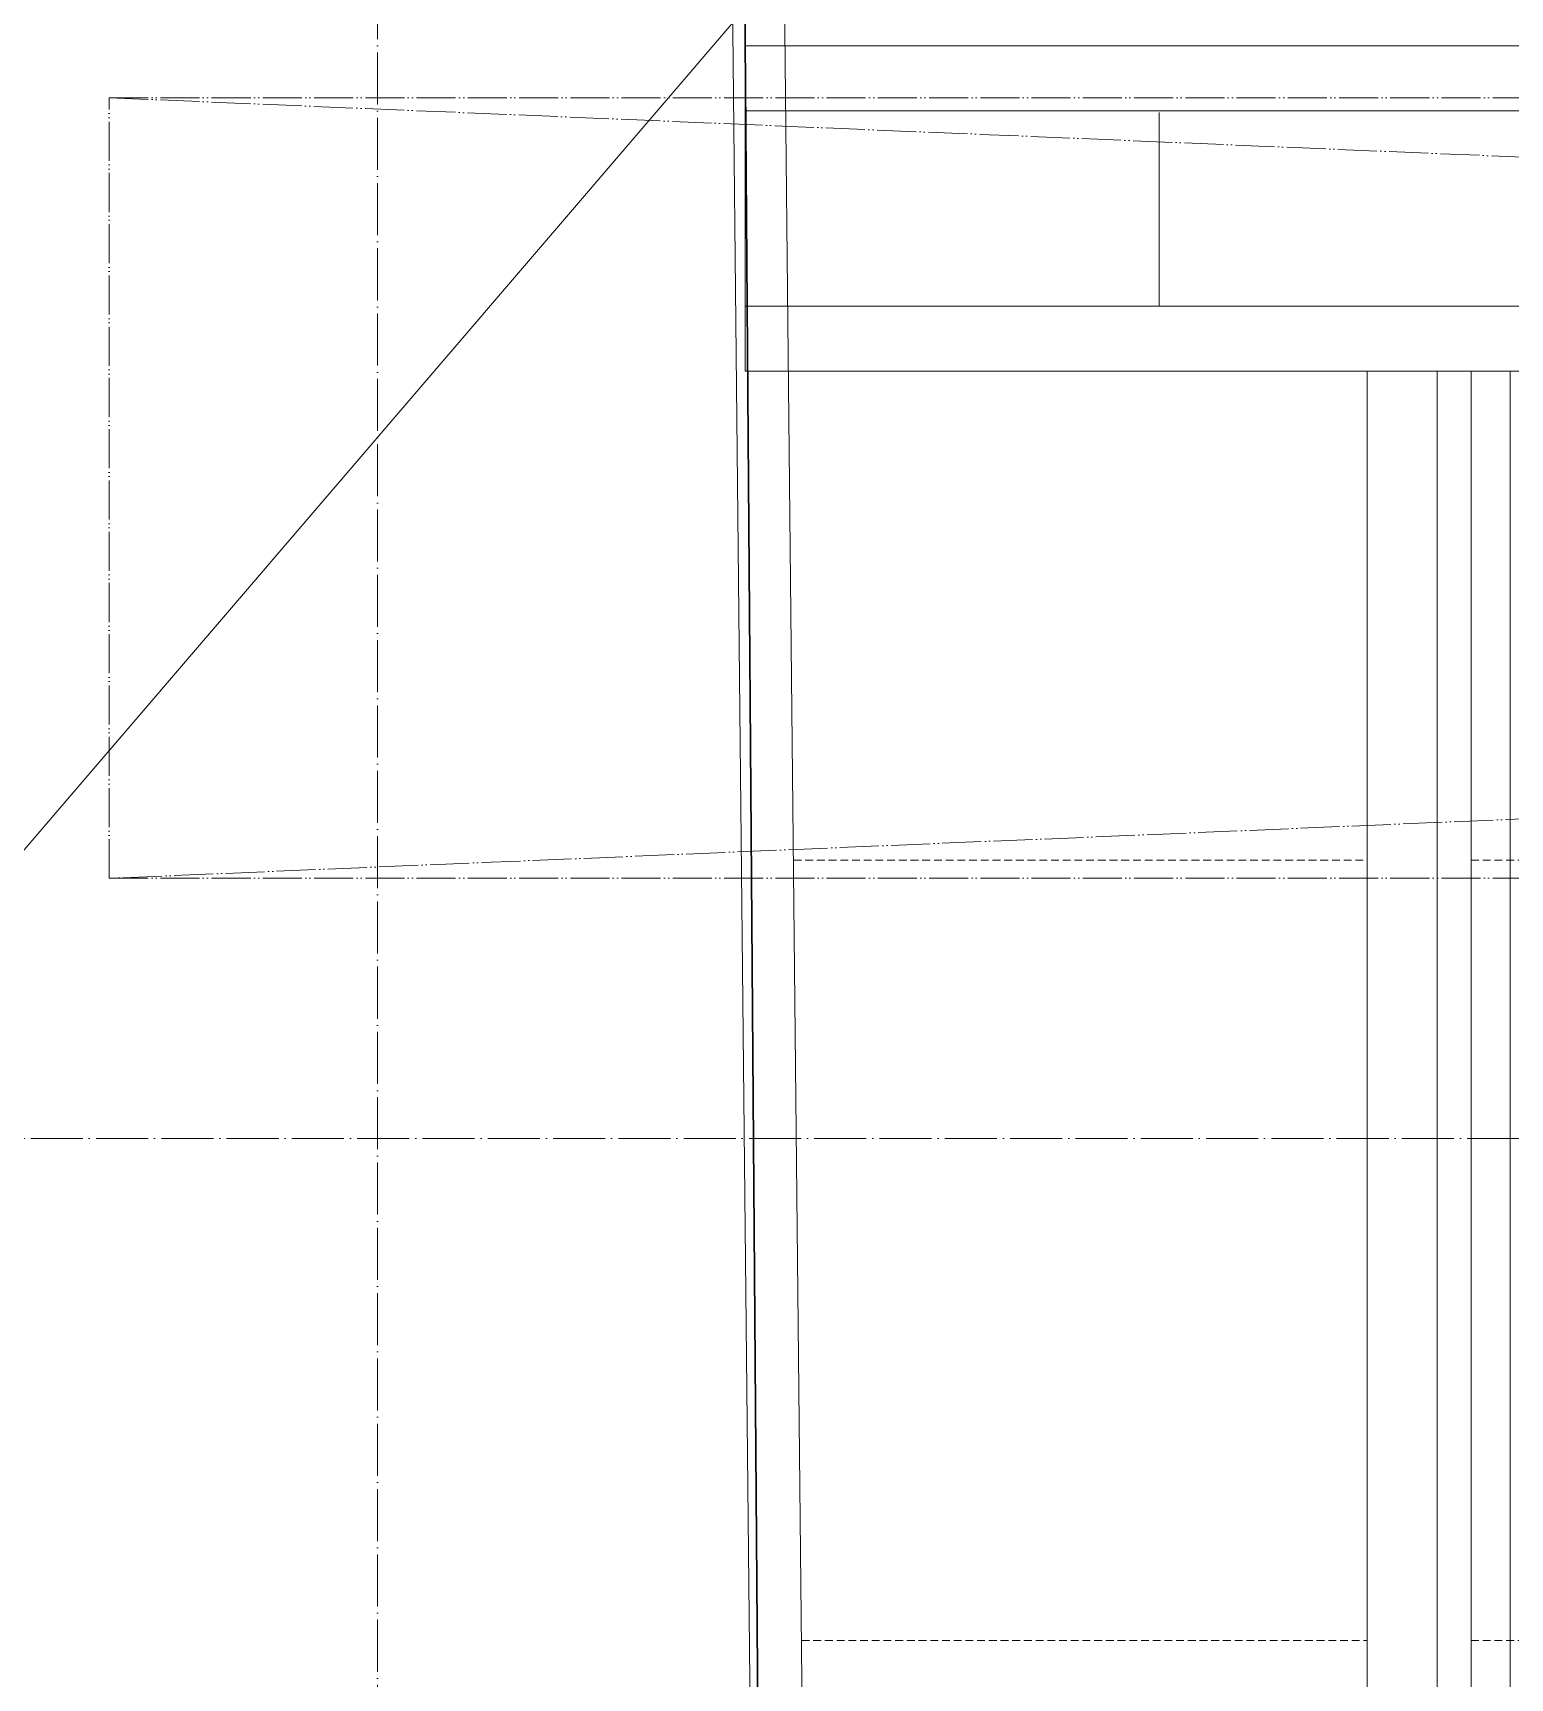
# Model space of a CAD drawing. Header units: millimetres. Extents: x -10438 to 68527, y -5058 to 44223.
# Drawn here: x 41717 to 42285, y 1588 to 2220 of the extents above; entities that cross this region are included whole.
import ezdxf

# ---------------------------------------------------------------- set-up
doc = ezdxf.new("R2010")
doc.units = ezdxf.units.MM
for name, pattern in [('ADSK_Линия сетки', [25, 20, -2.5, 0, -2.5]), ('ADSK_Штрих_ш3 п1_5', [4.5, 3, -1.5]), ('ADSK_Штрихпунктирная 2 точки_ш15 п1_5 п1_5 п1_5', [19.5, 15, -1.5, 0, -1.5, 0, -1.5])]:
    doc.linetypes.add(name, pattern=pattern)
for name, color, linetype, lineweight in [('Каркас', 7, 'Continuous', 18), ('Марки', 7, 'Continuous', 20), ('Оси', 7, 'Continuous', 9), ('Потолки', 7, 'Continuous', 9), ('Стены внутренние', 7, 'Continuous', 18), ('Стены несущие', 7, 'Continuous', 30), ('Стены отделка', 7, 'Continuous', 30), ('Стены штриховка', 7, 'Continuous', 9)]:
    doc.layers.add(name, color=color, linetype=linetype, lineweight=lineweight)
doc.layers.add('Линии', color=7, linetype='Continuous', lineweight=9, true_color=0x00a600)

msp = doc.modelspace()

# ---------------------------------------------------------------- hatches: boundary and pattern name
at = {"layer": 'Стены внутренние', "lineweight": 9}
h = msp.add_hatch(dxfattribs=at)
h.set_pattern_fill('FP_12', color=256, style=0, pattern_type=2)
h.set_pattern_definition([(0, (0, 0), (0, 150), []), (90, (0, 0), (-150, 9e-15), [])])
h.paths.add_polyline_path([(44015, 2115), (44040, 2115), (44040, 2190), (42006.584, 2189.422), (42007.351, 2115), (43759.488, 2115)])

# ---------------------------------------------------------------- linework, layer by layer
at = {"layer": 'Каркас', "color": 8, "linetype": 'ADSK_Штрих_ш3 п1_5', "lineweight": 9, "true_color": 0x808080}
for p, q in [((42009.544, 1902.057), (42230, 1902.057)), ((42270, 1902.057), (44015, 1902.057)), ((42012.634, 1602.057), (42230, 1602.057)), ((42270, 1602.057), (44015, 1602.057))]:
    msp.add_line(p, q, dxfattribs=at)
at = {"layer": 'Линии', "color": 7, "linetype": 'ADSK_Штрихпунктирная 2 точки_ш15 п1_5 п1_5 п1_5'}
for p, q in [((41746.458, 2195.057), (48891.892, 2195.057)), ((41746.458, 1895.057), (41746.458, 2195.057)), ((41746.458, 2195.057), (48891.892, 1895.057)), ((48891.892, 2195.057), (41746.458, 1895.057)), ((41746.458, 1895.057), (48891.892, 1895.057))]:
    msp.add_line(p, q, dxfattribs=at)
at = {"layer": 'Марки'}
msp.add_line((42445.363, 2759.848), (40862.182, 912.201), dxfattribs=at)
at = {"layer": 'Оси', "linetype": 'ADSK_Линия сетки'}
for p, q in [((41849.565, -4258.205), (41849.565, 22151.608)), ((-9638.275, 1795), (50122.26, 1795))]:
    msp.add_line(p, q, dxfattribs=at)
at = {"layer": 'Потолки'}
msp.add_line((42285, 402.401), (42285, 2090), dxfattribs=at)
at = {"layer": 'Стены несущие'}
msp.add_line((41989.598, 2398.232), (42004.832, 383.977), dxfattribs=at)
at = {"layer": 'Стены отделка', "lineweight": 9}
for p, q in [((41938.008, 8847.723), (42024.971, 404.183)), ((42004.972, 403.977), (41918.13, 8835.723)), ((41990.983, 2090), (41990.983, 2215)), ((44015, 2215), (41990.983, 2215)), ((44015, 2090), (41990.983, 2090)), ((42230, 402.401), (42230, 2090)), ((42270, 2090), (42270, 402.401))]:
    msp.add_line(p, q, dxfattribs=at)
at = {"layer": 'Стены штриховка'}
for p, q in [((41990.983, 2190), (44040, 2190)), ((41990.983, 2115), (44040, 2115)), ((42257, 2090), (42257, 402.401))]:
    msp.add_line(p, q, dxfattribs=at)

doc.saveas('drawing.dxf')
